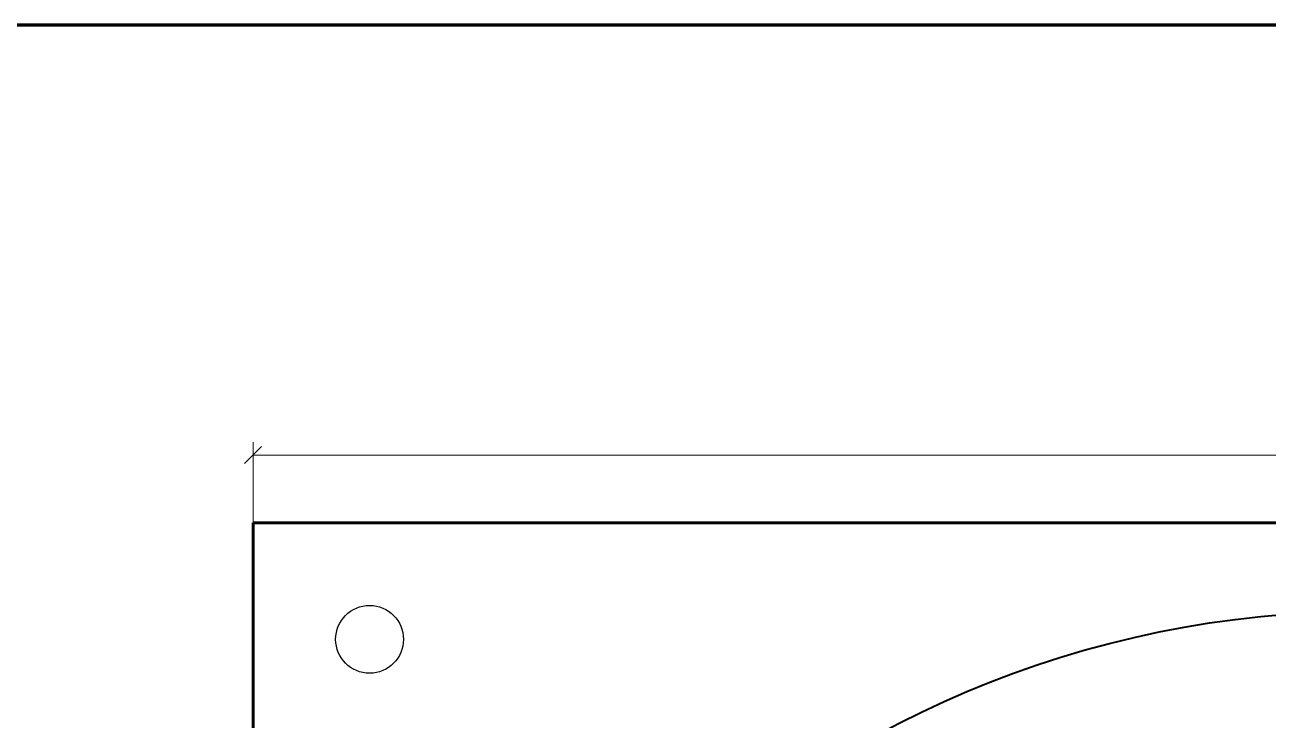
# Model space of a CAD drawing. Header units: millimetres. Extents: x 10 to 831, y 10 to 584.
# Drawn here: x 291.8 to 438.5, y 502 to 584 of the extents above; entities that cross this region are included whole.
import ezdxf

# ---------------------------------------------------------------- set-up
doc = ezdxf.new("R2010")
doc.units = ezdxf.units.MM
doc.layers.add('C1d1b19', color=7, linetype='Continuous', true_color=0x1d1b19)
doc.layers.add('C8a847c', color=7, linetype='Continuous', true_color=0x8a847c)

msp = doc.modelspace()

# ---------------------------------------------------------------- linework, layer by layer
at = {"layer": 'C1d1b19', "lineweight": 70}
msp.add_lwpolyline([(10, 584), (831, 584), (831, 10), (10, 10)], close=True, dxfattribs=at)
at = {"layer": 'C1d1b19', "lineweight": 30}
msp.add_lwpolyline([(317.75, 532.25), (319.75, 534.25)], dxfattribs=at)
at = {"layer": 'C1d1b19', "lineweight": 60}
msp.add_lwpolyline([(318.75, 525.25), (581.25, 525.25), (581.25, 262.75), (318.75, 262.75)], close=True, dxfattribs=at)
at = {"layer": 'C1d1b19', "lineweight": 30}
msp.add_circle((332.5, 511.5), 4, dxfattribs=at)
at = {"layer": 'C1d1b19', "lineweight": 40}
msp.add_circle((450, 394), 120.83, dxfattribs=at)
at = {"layer": 'C8a847c', "lineweight": 15}
msp.add_lwpolyline([(318.75, 525.25), (318.75, 534.75)], dxfattribs=at)
at = {"layer": 'C8a847c', "lineweight": 20}
msp.add_lwpolyline([(318.75, 533.25), (581.25, 533.25)], dxfattribs=at)

doc.saveas('drawing.dxf')
